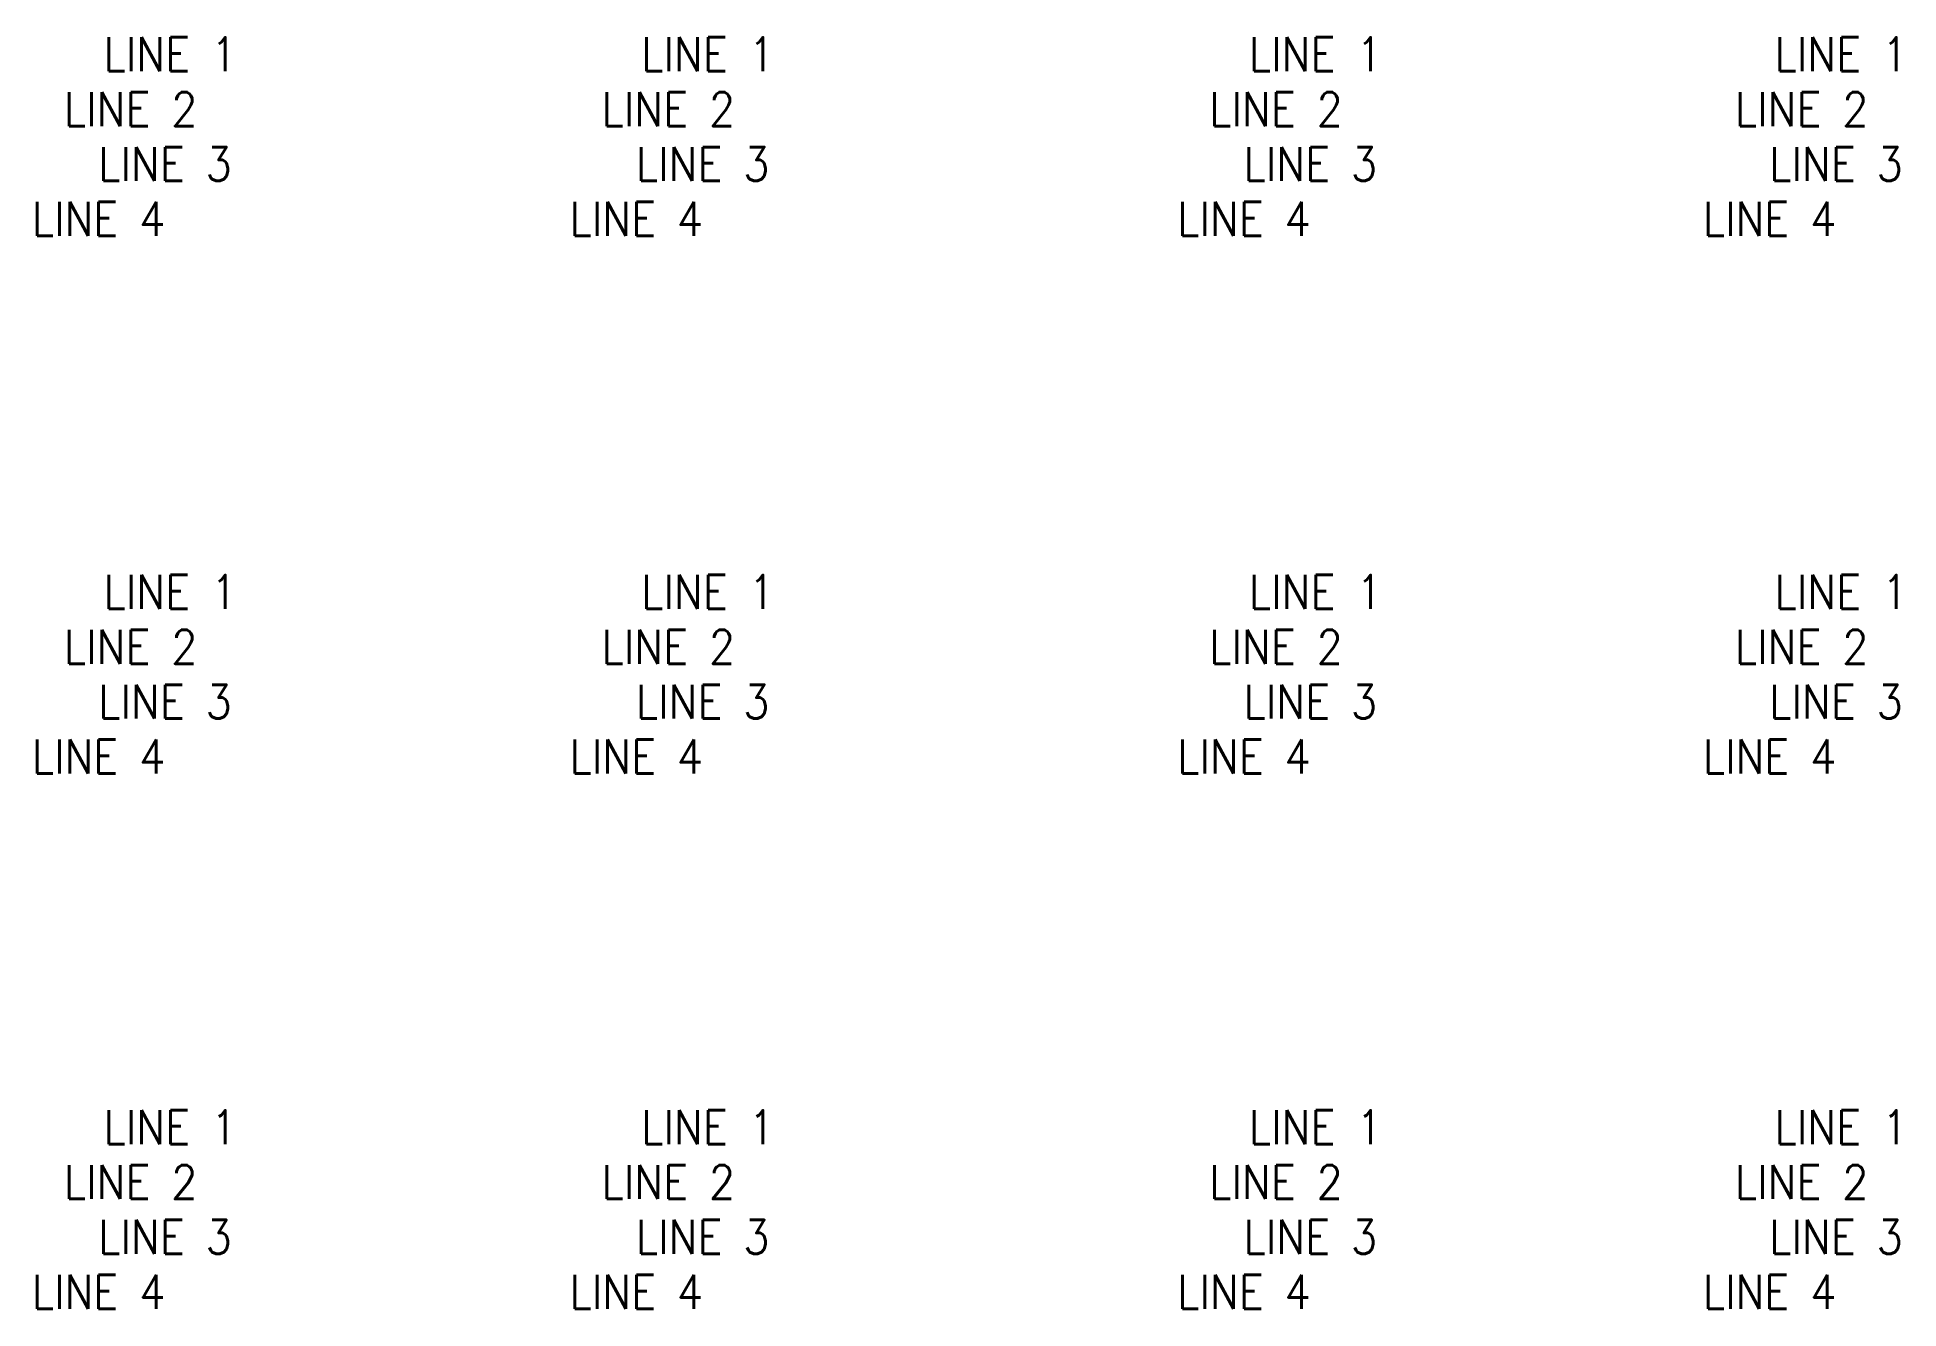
# Model space of a CAD drawing. Header units: inches. Extents: x -29 to 713, y -457 to 50.
import ezdxf

# ---------------------------------------------------------------- set-up
doc = ezdxf.new("R2010")
doc.units = ezdxf.units.IN
doc.header["$LTSCALE"] = 96
doc.header["$MEASUREMENT"] = 0
doc.layers.add('Text', color=1, linetype='Continuous')
doc.styles.get("Standard").update_dxf_attribs({"font": 'romans.shx', "width": 0.9, "height": 9})

msp = doc.modelspace()

# ---------------------------------------------------------------- texts
at = {"layer": 'Text', "width": 0.9}
for s, p in [('LINE 1', (-2.16, 36.26)), ('LINE 1', (212.02, 36.26)), ('LINE 1', (454.05, 36.26)), ('LINE 1', (663.42, 36.26)), ('LINE 2', (-17.96, 14.4)), ('LINE 2', (196.22, 14.4)), ('LINE 2', (438.25, 14.4)), ('LINE 2', (647.62, 14.4)), ('LINE 3', (-4.29, -7.46)), ('LINE 3', (209.89, -7.46)), ('LINE 3', (451.92, -7.46)), ('LINE 3', (661.29, -7.46)), ('LINE 4', (-30.72, -29.31)), ('LINE 4', (183.46, -29.31)), ('LINE 4', (425.49, -29.31)), ('LINE 4', (634.86, -29.31)), ('LINE 1', (-2.16, -177.84)), ('LINE 1', (212.02, -177.84)), ('LINE 1', (454.05, -177.84)), ('LINE 1', (663.42, -177.84)), ('LINE 2', (-17.96, -199.69)), ('LINE 2', (196.22, -199.69)), ('LINE 2', (438.25, -199.69)), ('LINE 2', (647.62, -199.69)), ('LINE 3', (-4.29, -221.55)), ('LINE 3', (209.89, -221.55)), ('LINE 3', (451.92, -221.55)), ('LINE 3', (661.29, -221.55)), ('LINE 4', (-30.72, -243.41)), ('LINE 4', (183.46, -243.41)), ('LINE 4', (425.49, -243.41)), ('LINE 4', (634.86, -243.41)), ('LINE 1', (-2.16, -390.97)), ('LINE 1', (212.02, -390.97)), ('LINE 1', (454.05, -390.97)), ('LINE 1', (663.42, -390.97)), ('LINE 2', (-17.96, -412.83)), ('LINE 2', (196.22, -412.83)), ('LINE 2', (438.25, -412.83)), ('LINE 2', (647.62, -412.83)), ('LINE 3', (-4.29, -434.69)), ('LINE 3', (209.89, -434.69)), ('LINE 3', (451.92, -434.69)), ('LINE 3', (661.29, -434.69)), ('LINE 4', (-30.72, -456.55)), ('LINE 4', (183.46, -456.55)), ('LINE 4', (425.49, -456.55)), ('LINE 4', (634.86, -456.55))]:
    msp.add_text(s, height=13.5, dxfattribs=at).set_placement(p)

doc.saveas('drawing.dxf')
